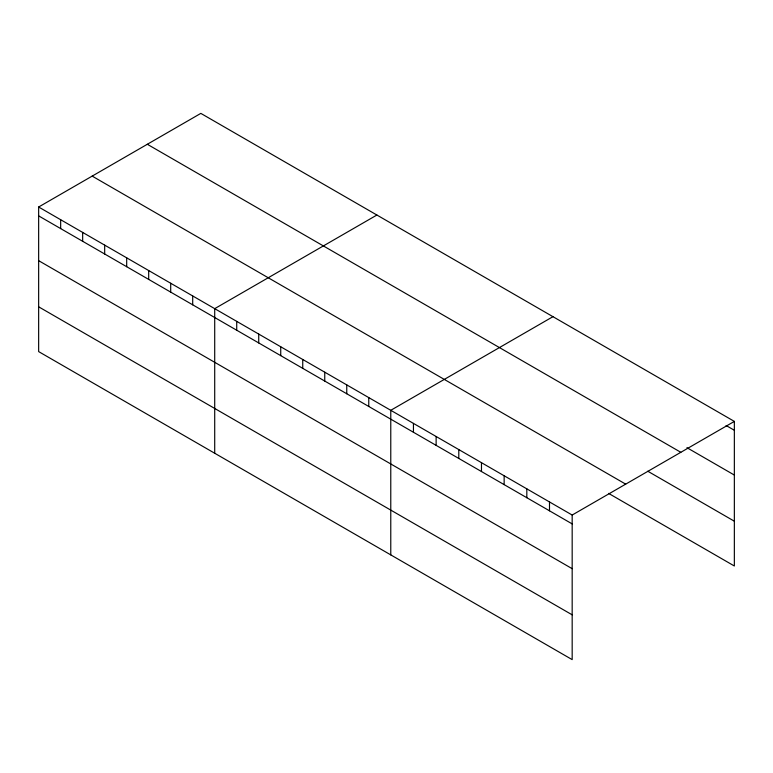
<?xml version="1.0" encoding="UTF-8"?>
<svg xmlns="http://www.w3.org/2000/svg" width="773" height="773" viewBox="0 0 773 773"><rect width="100%" height="100%" fill="white"/><g stroke="black" fill="none" stroke-linecap="round" stroke-linejoin="round"><path stroke-width="1.16" d="M38.65 207.009L572.175 515.04L572.175 659.62L38.65 351.599L38.65 207.009L200.825 113.38L734.35 421.401L734.35 565.991L608.612 493.396M376.895 215.029L214.71 308.659L214.71 453.249M552.956 316.679L390.771 410.308L390.771 554.888M572.175 515.04L734.35 421.401M726.108 425.508L734.35 430.271M686.936 447.683L734.35 475.057M147.314 144.28L680.829 452.302M647.774 471.221L734.35 521.205M92.171 176.109L625.686 484.14M38.65 215.88L572.175 523.901M38.65 260.665L572.175 568.686M38.65 306.813L572.175 614.835M549.497 501.948L549.497 510.808M526.819 488.855L526.819 497.725M504.151 475.762L504.151 484.632M481.473 462.669L481.473 471.54M458.795 449.586L458.795 458.447M436.127 436.494L436.127 445.354M413.449 423.401L413.449 432.262M368.769 397.602L368.769 406.472M346.758 384.896L346.758 393.766M324.747 372.19L324.747 381.06M302.745 359.484L302.745 368.354M280.734 346.777L280.734 355.648M258.723 334.071L258.723 342.941M236.722 321.365L236.722 330.235M192.699 295.953L192.699 304.823M170.698 283.247L170.698 292.117M148.687 270.54L148.687 279.411M126.685 257.834L126.685 266.704M104.674 245.128L104.674 253.998M82.663 232.422L82.663 241.292M60.661 219.716L60.661 228.586"/></g></svg>
